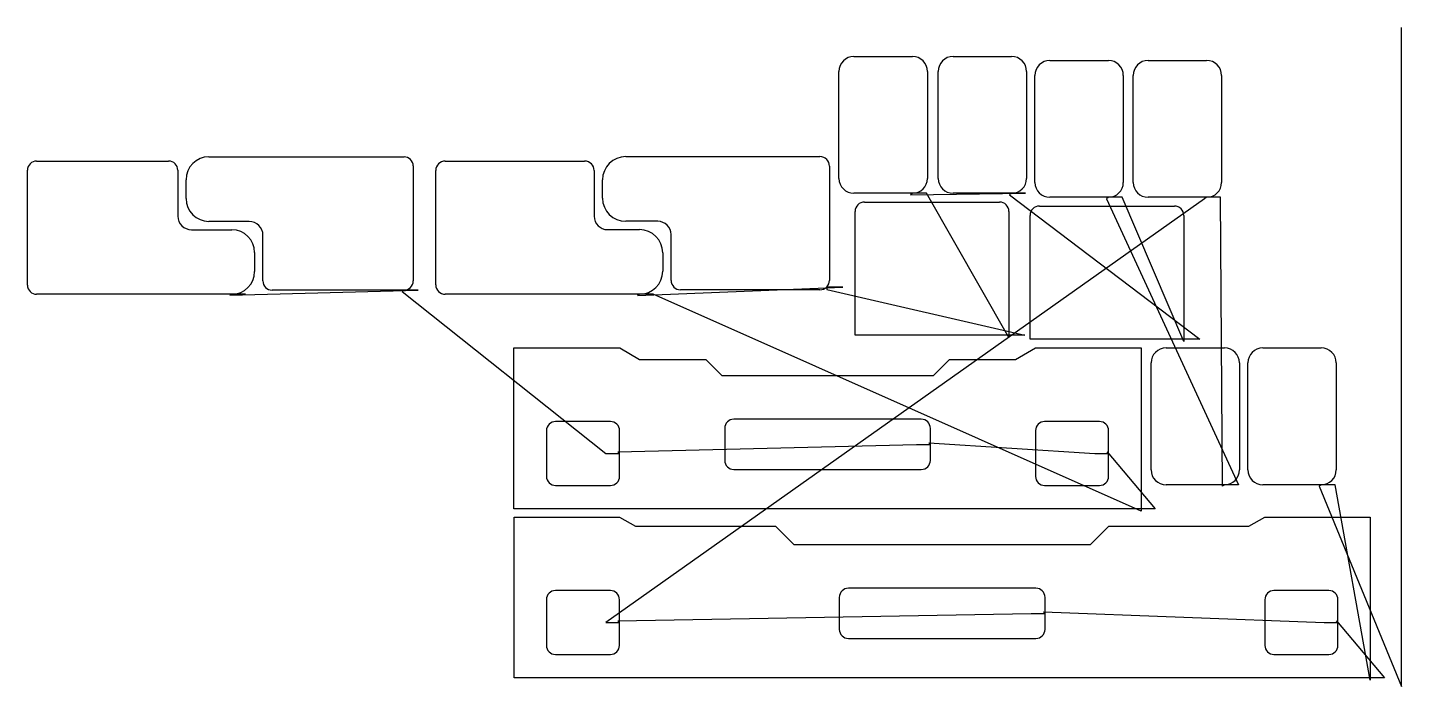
# Model space of a CAD drawing. Header units: metres. Extents: x 1030 to 4036, y 808 to 2250.
import ezdxf

# ---------------------------------------------------------------- set-up
doc = ezdxf.new("R2010")
doc.units = ezdxf.units.M

msp = doc.modelspace()

# ---------------------------------------------------------------- linework, layer by layer
at = {"layer": 'TOOL_0'}
for p, q in [((4036.07, 2248.997), (4036.07, 2249.997)), ((4036.07, 807.767), (4036.07, 2248.997)), ((2838.035, 2186.535), (2966.035, 2186.535)), ((3055.012, 2186.534), (3183.012, 2186.534)), ((3266.673, 2177.809), (3394.673, 2177.809)), ((3481.717, 2177.809), (3609.717, 2177.809)), ((2805.335, 1919.835), (2805.335, 2153.835)), ((2998.735, 2153.835), (2998.735, 1919.835)), ((3022.312, 1919.834), (3022.312, 2153.834)), ((3215.712, 2153.834), (3215.712, 1919.834)), ((3233.973, 1911.109), (3233.973, 2145.109)), ((3427.373, 2145.109), (3427.373, 1911.109)), ((3449.017, 1911.109), (3449.017, 2145.109)), ((3642.417, 2145.109), (3642.417, 1911.109)), ((1049.831, 1957.707), (1338.631, 1957.707)), ((1426.801, 1966.918), (1853.801, 1966.918)), ((1943.868, 1957.656), (2248.868, 1957.656)), ((2338.719, 1967.351), (2763.719, 1967.351)), ((1029.831, 1686.107), (1029.831, 1937.707)), ((1358.631, 1937.707), (1358.631, 1837.407)), ((1873.801, 1946.918), (1873.801, 1695.318)), ((1923.118, 1686.906), (1923.118, 1936.906)), ((2269.618, 1936.906), (2269.618, 1836.906)), ((2784.469, 1946.601), (2784.469, 1696.601)), ((1376.801, 1875.618), (1376.801, 1916.918)), ((2287.969, 1876.601), (2287.969, 1916.601)), ((3605.315, 1875.347), (2295.059, 947.838)), ((2966.035, 1887.135), (2838.035, 1887.135)), ((2861.332, 1867.975), (3156.332, 1867.975)), ((2966.035, 1887.135), (2961.633, 1884.073)), ((2961.633, 1884.073), (3213.414, 1887.134)), ((2996.438, 1887.135), (2966.035, 1887.135)), ((3177.082, 1571.475), (2996.438, 1887.135)), ((3183.012, 1887.134), (3055.012, 1887.134)), ((3183.012, 1887.134), (3178.61, 1884.072)), ((3178.61, 1884.072), (3594.813, 1567.749)), ((3213.414, 1887.134), (3183.012, 1887.134)), ((3394.673, 1878.409), (3266.673, 1878.409)), ((3394.673, 1878.409), (3390.271, 1875.347)), ((3390.271, 1875.347), (3679.262, 1249.188)), ((3425.076, 1878.409), (3394.673, 1878.409)), ((3559.813, 1562.749), (3425.076, 1878.409)), ((3609.717, 1878.409), (3481.717, 1878.409)), ((3609.717, 1878.409), (3605.315, 1875.347)), ((3640.119, 1878.409), (3609.717, 1878.409)), ((3644.458, 1246.126), (3640.119, 1878.409)), ((2840.582, 1576.475), (2840.582, 1847.225)), ((3177.082, 1847.225), (3177.082, 1576.475)), ((3223.313, 1567.749), (3223.313, 1838.499)), ((3244.063, 1859.249), (3539.063, 1859.249)), ((3559.813, 1838.499), (3559.813, 1567.749)), ((1388.631, 1807.407), (1476.831, 1807.407)), ((1515.001, 1825.618), (1426.801, 1825.618)), ((2298.868, 1807.656), (2368.868, 1807.656)), ((2408.719, 1825.851), (2338.719, 1825.851)), ((1545.001, 1695.318), (1545.001, 1795.618)), ((2437.969, 1696.601), (2437.969, 1796.601)), ((1526.831, 1757.407), (1526.831, 1716.107)), ((2419.618, 1756.906), (2419.618, 1716.906)), ((1476.831, 1666.107), (1049.831, 1666.107)), ((1472.191, 1663.962), (1884.374, 1675.219)), ((1476.831, 1666.107), (1472.191, 1663.962)), ((1506.947, 1666.107), (1476.831, 1666.107)), ((1853.801, 1675.318), (1565.001, 1675.318)), ((1853.801, 1675.318), (1849.606, 1672.573)), ((1849.606, 1672.573), (2295.26, 1317.713)), ((1884.374, 1675.219), (1853.801, 1675.318)), ((2368.868, 1666.156), (1943.868, 1666.156)), ((2364.741, 1663.335), (2813.392, 1681.929)), ((2368.868, 1666.156), (2364.741, 1663.335)), ((2398.622, 1666.156), (2368.868, 1666.156)), ((3466.508, 1191.41), (2398.622, 1666.156)), ((2763.719, 1675.851), (2458.719, 1675.851)), ((2778.391, 1681.929), (2778.391, 1676.929)), ((2778.391, 1676.929), (3212.082, 1576.475)), ((2813.392, 1681.929), (2778.392, 1681.929)), ((3177.082, 1576.475), (2840.582, 1576.475)), ((3212.082, 1576.475), (3177.082, 1576.475)), ((3177.082, 1576.475), (3177.082, 1571.475)), ((3559.813, 1567.749), (3223.313, 1567.749)), ((3594.813, 1567.749), (3559.813, 1567.749)), ((3559.813, 1567.749), (3559.813, 1562.749)), ((2094.01, 1196.813), (2094.01, 1548.613)), ((2094.01, 1548.613), (2325.501, 1548.613)), ((2325.501, 1548.613), (2368.802, 1523.613)), ((3191.716, 1523.613), (3235.017, 1548.613)), ((3235.017, 1548.613), (3466.508, 1548.613)), ((3466.508, 1548.613), (3466.508, 1196.813)), ((3520.86, 1548.588), (3648.86, 1548.588)), ((3732.522, 1548.588), (3860.522, 1548.588)), ((2368.802, 1523.613), (2513.632, 1523.613)), ((2513.632, 1523.613), (2548.632, 1488.613)), ((3011.886, 1488.613), (3046.886, 1523.613)), ((3046.886, 1523.613), (3191.716, 1523.613)), ((3488.16, 1281.888), (3488.16, 1515.888)), ((3681.56, 1515.888), (3681.56, 1281.888)), ((3699.822, 1281.888), (3699.822, 1515.888)), ((3893.222, 1515.888), (3893.222, 1281.888)), ((2548.632, 1488.613), (3011.886, 1488.613)), ((2305.26, 1387.713), (2185.26, 1387.713)), ((2985.26, 1392.713), (2575.26, 1392.713)), ((3375.26, 1387.713), (3255.26, 1387.713)), ((2165.26, 1367.713), (2165.26, 1267.713)), ((2325.26, 1317.713), (2325.26, 1367.713)), ((2555.26, 1372.713), (2555.26, 1302.713)), ((3005.26, 1337.713), (3005.26, 1372.713)), ((3235.26, 1367.713), (3235.26, 1267.713)), ((3395.26, 1317.713), (3395.26, 1367.713)), ((2321.724, 1321.249), (2975.26, 1337.713)), ((2975.26, 1337.713), (3005.26, 1337.713)), ((3005.26, 1337.713), (3001.724, 1341.249)), ((3001.724, 1341.249), (3365.26, 1317.713)), ((3005.26, 1302.713), (3005.26, 1337.713)), ((2295.26, 1317.713), (2325.26, 1317.713)), ((2325.26, 1317.713), (2321.724, 1321.249)), ((2325.26, 1267.713), (2325.26, 1317.713)), ((3365.26, 1317.713), (3395.26, 1317.713)), ((3395.26, 1317.713), (3391.724, 1321.249)), ((3391.724, 1321.249), (3497.131, 1196.813)), ((3395.26, 1267.713), (3395.26, 1317.713)), ((2575.26, 1282.713), (2985.26, 1282.713)), ((2185.26, 1247.713), (2305.26, 1247.713)), ((3255.26, 1247.713), (3375.26, 1247.713)), ((3648.86, 1249.188), (3520.86, 1249.188)), ((3648.86, 1249.188), (3644.458, 1246.126)), ((3679.262, 1249.188), (3648.86, 1249.188)), ((3860.522, 1249.188), (3732.522, 1249.188)), ((3860.522, 1249.188), (3856.12, 1246.126)), ((3856.12, 1246.126), (4036.07, 807.767)), ((3890.924, 1249.188), (3860.522, 1249.188)), ((3967.81, 821.698), (3890.924, 1249.188)), ((3466.51, 1196.813), (2094.01, 1196.813)), ((2094.309, 827.088), (2094.309, 1178.588)), ((2094.309, 1178.588), (2325.26, 1178.588)), ((2325.26, 1178.588), (2359.901, 1158.588)), ((3466.508, 1196.813), (3466.508, 1191.41)), ((3497.131, 1196.813), (3466.51, 1196.813)), ((3702.218, 1158.588), (3736.859, 1178.588)), ((3736.859, 1178.588), (3967.81, 1178.588)), ((3967.81, 1178.588), (3967.81, 827.088)), ((2359.901, 1158.588), (2666.37, 1158.588)), ((2666.37, 1158.588), (2706.37, 1118.588)), ((3355.749, 1118.588), (3395.749, 1158.588)), ((3395.749, 1158.588), (3702.218, 1158.588)), ((2706.37, 1118.588), (3355.749, 1118.588)), ((3236.059, 1022.838), (2826.059, 1022.838)), ((2165.059, 997.838), (2165.059, 897.838)), ((2305.059, 1017.838), (2185.059, 1017.838)), ((2325.059, 947.838), (2325.059, 997.838)), ((2806.059, 1002.838), (2806.059, 932.838)), ((3256.059, 967.838), (3256.059, 1002.838)), ((3737.059, 997.838), (3737.059, 897.838)), ((3877.059, 1017.838), (3757.059, 1017.838)), ((3897.059, 947.838), (3897.059, 997.838)), ((2321.523, 951.374), (3226.059, 967.838)), ((3226.059, 967.838), (3256.059, 967.838)), ((3256.059, 967.838), (3252.523, 971.374)), ((3252.523, 971.374), (3867.059, 947.838)), ((3256.059, 932.838), (3256.059, 967.838)), ((2295.059, 947.838), (2325.059, 947.838)), ((2325.059, 947.838), (2321.523, 951.374)), ((2325.059, 897.838), (2325.059, 947.838)), ((3867.059, 947.838), (3897.059, 947.838)), ((3897.059, 947.838), (3893.523, 951.374)), ((3893.523, 951.374), (3998.548, 827.088)), ((3897.059, 897.838), (3897.059, 947.838)), ((2826.059, 912.838), (3236.059, 912.838)), ((2185.059, 877.838), (2305.059, 877.838)), ((3757.059, 877.838), (3877.059, 877.838)), ((3967.809, 827.088), (2094.309, 827.088)), ((3998.548, 827.088), (3967.809, 827.088)), ((3967.81, 827.088), (3967.81, 821.698))]:
    msp.add_line(p, q, dxfattribs=at)
for centre, radius, start, end in [((2838.035, 2153.835), 32.7, 90, 180), ((2966.035, 2153.835), 32.7, 0, 90), ((3055.012, 2153.834), 32.7, 90, 180), ((3183.012, 2153.834), 32.7, 0, 90), ((3266.673, 2145.109), 32.7, 90, 180), ((3394.673, 2145.109), 32.7, 0, 90), ((3481.717, 2145.109), 32.7, 90, 180), ((3609.717, 2145.109), 32.7, 0, 90), ((1049.831, 1937.707), 20, 90, 180), ((1338.631, 1937.707), 20, 0, 90), ((1426.801, 1916.918), 50, 90, 180), ((1853.801, 1946.918), 20, 0, 90), ((1943.868, 1936.906), 20.75, 90, 180), ((2248.868, 1936.906), 20.75, 0, 90), ((2338.719, 1916.601), 50.75, 90, 180), ((2763.719, 1946.601), 20.75, 0, 90), ((2838.035, 1919.835), 32.7, 180, 270), ((2966.035, 1919.835), 32.7, 270, 0), ((3055.012, 1919.834), 32.7, 180, 270), ((3183.012, 1919.834), 32.7, 270, 0), ((3266.673, 1911.109), 32.7, 180, 270), ((3394.673, 1911.109), 32.7, 270, 0), ((3481.717, 1911.109), 32.7, 180, 270), ((3609.717, 1911.109), 32.7, 270, 0), ((1426.801, 1875.618), 50, 180, 270), ((2338.719, 1876.601), 50.75, 180, 270), ((2861.332, 1847.225), 20.75, 90, 180), ((3156.332, 1847.225), 20.75, 0, 90), ((1388.631, 1837.407), 30, 180, 270), ((2298.868, 1836.906), 29.25, 180, 270), ((3244.063, 1838.499), 20.75, 90, 180), ((3539.063, 1838.499), 20.75, 0, 90), ((1476.831, 1757.407), 50, 0, 90), ((1515.001, 1795.618), 30, 0, 90), ((2368.868, 1756.906), 50.75, 0, 90), ((2408.719, 1796.601), 29.25, 0, 90), ((1476.831, 1716.107), 50, 270, 0), ((2368.868, 1716.906), 50.75, 270, 0), ((1049.831, 1686.107), 20, 180, 270), ((1565.001, 1695.318), 20, 180, 270), ((1853.801, 1695.318), 20, 270, 0), ((1943.868, 1686.906), 20.75, 180, 270), ((2458.719, 1696.601), 20.75, 180, 270), ((2763.719, 1696.601), 20.75, 315, 0), ((2763.72, 1696.601), 20.749, 269.997239, 315), ((3520.86, 1515.888), 32.7, 90, 180), ((3648.86, 1515.888), 32.7, 0, 90), ((3732.522, 1515.888), 32.7, 90, 180), ((3860.522, 1515.888), 32.7, 0, 90), ((2185.26, 1367.713), 20, 90, 180), ((2305.26, 1367.713), 20, 0, 90), ((2575.26, 1372.713), 20, 90, 180), ((2985.26, 1372.713), 20, 0, 90), ((3255.26, 1367.713), 20, 90, 180), ((3375.26, 1367.713), 20, 0, 90), ((2575.26, 1302.713), 20, 180, 270), ((2985.26, 1302.713), 20, 270, 0), ((2185.26, 1267.713), 20, 180, 270), ((2305.26, 1267.713), 20, 270, 0), ((3255.26, 1267.713), 20, 180, 270), ((3375.26, 1267.713), 20, 270, 0), ((3520.86, 1281.888), 32.7, 180, 270), ((3648.86, 1281.888), 32.7, 270, 0), ((3732.522, 1281.888), 32.7, 180, 270), ((3860.522, 1281.888), 32.7, 270, 0), ((2826.059, 1002.838), 20, 90, 180), ((3236.059, 1002.838), 20, 0, 90), ((2185.059, 997.838), 20, 90, 180), ((2305.059, 997.838), 20, 0, 90), ((3757.059, 997.838), 20, 90, 180), ((3877.059, 997.838), 20, 0, 90), ((2826.059, 932.838), 20, 180, 270), ((3236.059, 932.838), 20, 270, 0), ((2185.059, 897.838), 20, 180, 270), ((2305.059, 897.838), 20, 270, 0), ((3757.059, 897.838), 20, 180, 270), ((3877.059, 897.838), 20, 270, 0)]:
    msp.add_arc(centre, radius, start, end, dxfattribs=at)

doc.saveas('drawing.dxf')
